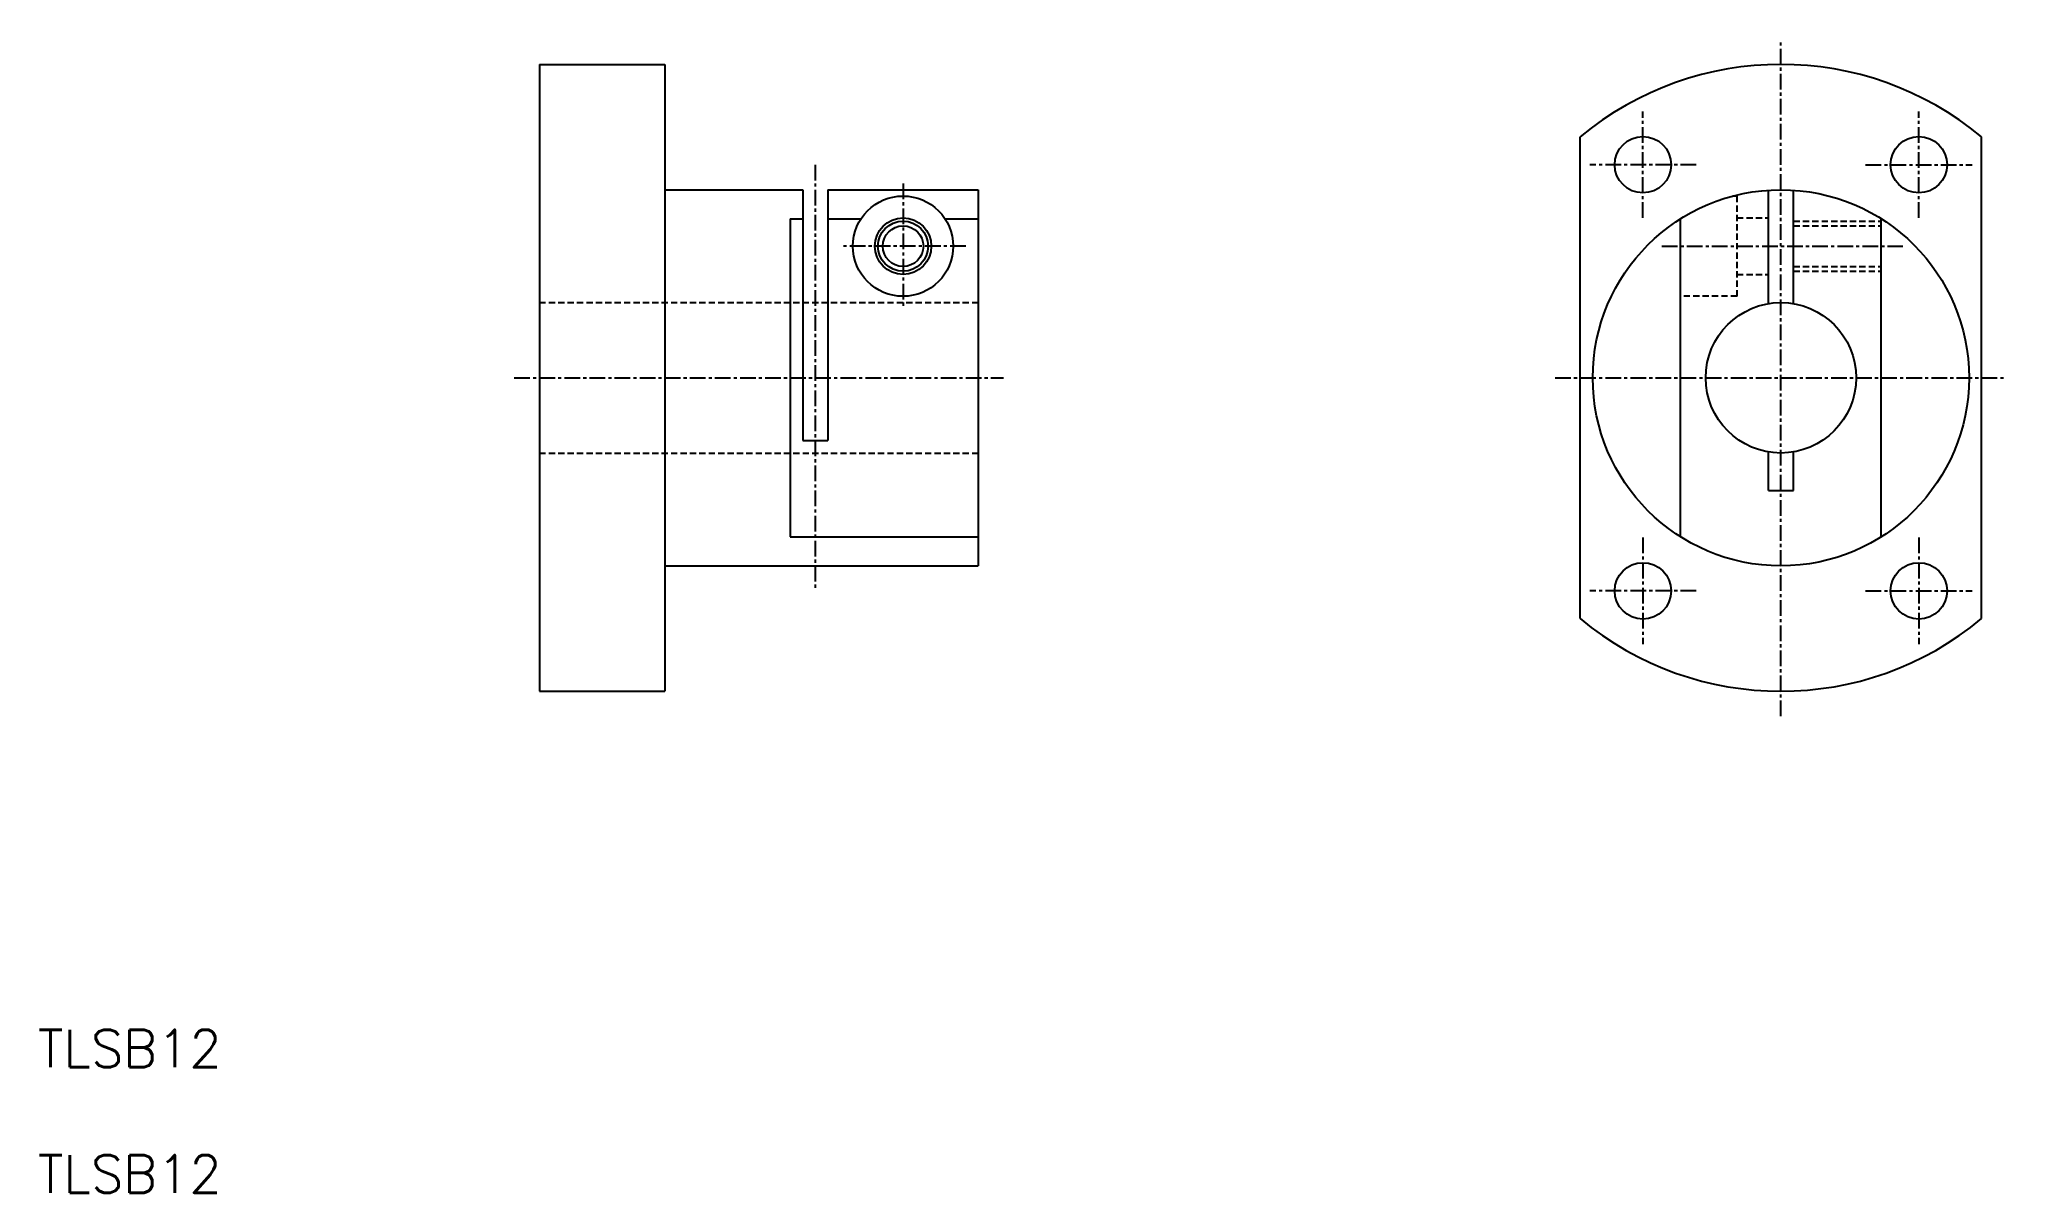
# Model space of a CAD drawing. Extents: x 10 to 167, y 10 to 102.
import ezdxf

# ---------------------------------------------------------------- set-up
doc = ezdxf.new("R2010")
doc.units = 0
doc.linetypes.add('CENTER', pattern=[2, 1.25, -0.25, 0.25, -0.25])
doc.linetypes.add('DASHED', pattern=[0.75, 0.5, -0.25])
doc.layers.get('0').update_dxf_attribs({"linetype": 'CONTINUOUS'})
doc.layers.add('CENTER', color=1, linetype='CENTER')
doc.styles.get("Standard").update_dxf_attribs({"font": 'txt.shx'})

msp = doc.modelspace()

# ---------------------------------------------------------------- linework, layer by layer
at = {"color": 7, "linetype": 'CONTINUOUS'}
for p, q in [((50, 100), (60, 100)), ((50, 100), (50, 50)), ((60, 100), (60, 50)), ((133, 55.79), (133, 94.21)), ((165, 55.79), (165, 94.21)), ((60, 90), (71, 90)), ((71, 90), (71, 70)), ((73, 90), (85, 90)), ((73, 90), (73, 70)), ((85, 90), (85, 60)), ((148, 80.92), (148, 89.97)), ((150, 80.92), (150, 89.97)), ((70, 87.69), (70, 62.31)), ((70, 87.69), (71, 87.69)), ((73, 87.69), (75.65, 87.69)), ((82.35, 87.69), (85, 87.69)), ((141, 62.31), (141, 87.69)), ((157, 62.31), (157, 87.69)), ((71, 70), (73, 70)), ((148, 66), (148, 69.08)), ((150, 66), (150, 69.08)), ((148, 66), (150, 66)), ((70, 62.31), (85, 62.31)), ((60, 60), (85, 60)), ((50, 50), (60, 50))]:
    msp.add_line(p, q, dxfattribs=at)
at = {"color": 3, "linetype": 'DASHED'}
for p, q in [((145.5, 89.5), (145.16, 89.5)), ((145.5, 81.5), (145.5, 89.5)), ((145.5, 87.75), (148, 87.75)), ((150, 87.5), (157, 87.5)), ((150, 87.12), (157, 87.12)), ((145.5, 83.25), (148, 83.25)), ((150, 83.88), (157, 83.88)), ((150, 83.5), (157, 83.5)), ((50, 81), (85, 81)), ((145.5, 81.5), (141, 81.5)), ((50, 69), (85, 69))]:
    msp.add_line(p, q, dxfattribs=at)
at = {"color": 7, "linetype": 'CONTINUOUS'}
for centre, radius in [((138, 92), 2.25), ((160, 92), 2.25), ((79, 85.5), 4), ((149, 75), 15), ((79, 85.5), 2.25), ((79, 85.5), 1.62), ((149, 75), 6), ((138, 58), 2.25), ((160, 58), 2.25)]:
    msp.add_circle(centre, radius, dxfattribs=at)
at = {"color": 3, "linetype": 'CONTINUOUS'}
msp.add_circle((79, 85.5), 2, dxfattribs=at)
at = {"color": 7, "linetype": 'CONTINUOUS'}
for start, end in [(50.2082, 129.7918), (230.2082, 309.7918)]:
    msp.add_arc((149, 75), 25, start, end, dxfattribs=at)
at = {"layer": 'CENTER', "color": 1, "linetype": 'CENTER'}
for p, q in [((149, 48), (149, 102)), ((138, 87.75), (138, 96.25)), ((160, 87.75), (160, 96.25)), ((72, 92), (72, 58)), ((142.25, 92), (133.75, 92)), ((155.75, 92), (164.25, 92)), ((79, 90.5), (79, 80.5)), ((84, 85.5), (74, 85.5)), ((139.5, 85.5), (158.73, 85.5)), ((48, 75), (87, 75)), ((131, 75), (167, 75)), ((138, 62.25), (138, 53.75)), ((160, 62.25), (160, 53.75)), ((142.25, 58), (133.75, 58)), ((155.75, 58), (164.25, 58))]:
    msp.add_line(p, q, dxfattribs=at)

# ---------------------------------------------------------------- texts
at = {"color": 7, "linetype": 'CONTINUOUS'}
for p in [(10, 20), (10, 10)]:
    msp.add_text('TLSB12', height=3, dxfattribs=at).set_placement(p)

doc.saveas('drawing.dxf')
